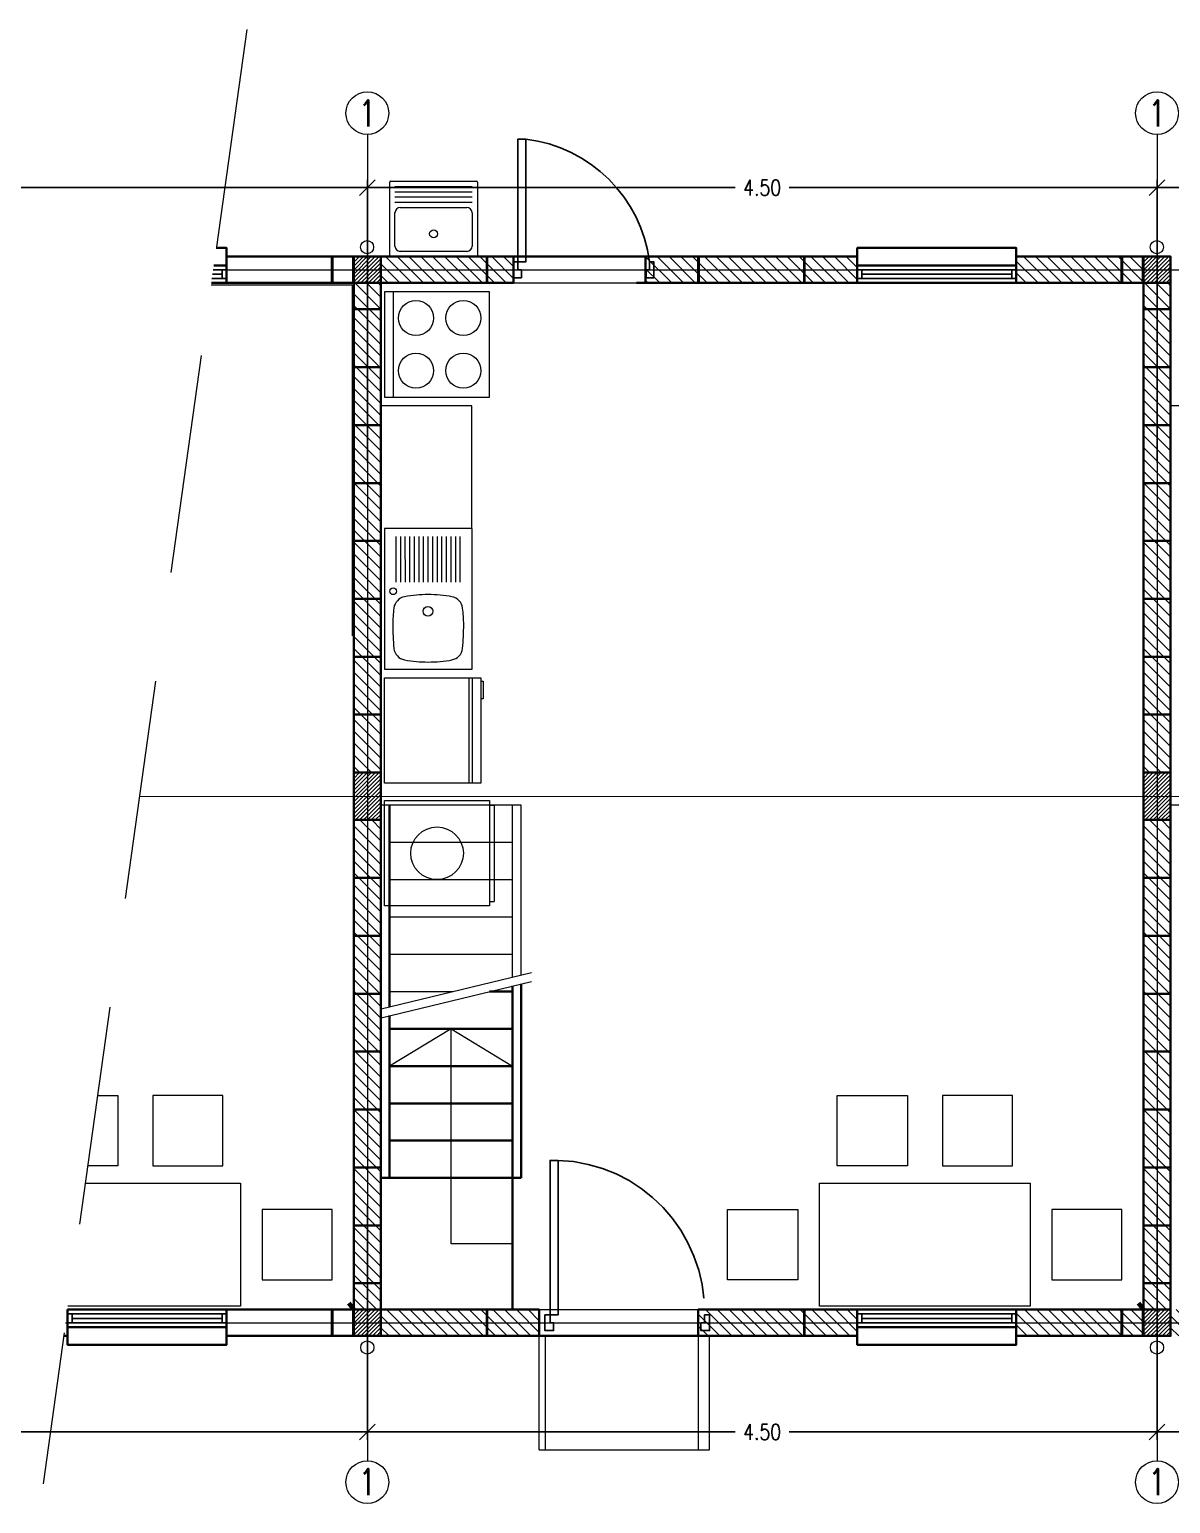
# Model space of a CAD drawing. Header units: metres. Extents: x 45 to 666, y -23 to 325.
# Drawn here: x 316.37 to 322.88, y 94.05 to 102.45 of the extents above; entities that cross this region are included whole.
import ezdxf

# ---------------------------------------------------------------- set-up
doc = ezdxf.new("R2010")
doc.units = ezdxf.units.M
doc.header["$LTSCALE"] = 5
doc.header["$MEASUREMENT"] = 0
doc.linetypes.add('HIDDEN', pattern=[0.375, 0.25, -0.125])
doc.layers.get('0').update_dxf_attribs({"color": 30})
doc.layers.get('DEFPOINTS').update_dxf_attribs({"color": 210})
for name, color, linetype, lineweight in [('A-ANNO-DIMS', 3, 'Continuous', 18), ('A-ANNO-SYMB', 3, 'Continuous', 18), ('A-ANNO-TEXT', 3, 'Continuous', 18), ('A-DOOR-FULL', 4, 'Continuous', 25), ('A-FLOR-FTPT', 6, 'Continuous', 70), ('A-FLOR-LEVL', 7, 'Continuous', 35), ('A-FLOR-OVHD', 3, 'HIDDEN', 18), ('A-FURN', 8, 'Continuous', 18), ('A-GLAZ-FULL', 4, 'Continuous', 25), ('A-WALL-FULL', 7, 'Continuous', 35), ('A-WALL-FULL-EXTR', 7, 'Continuous', 35), ('A-WALL-PATT', 8, 'Continuous', 18)]:
    doc.layers.add(name, color=color, linetype=linetype, lineweight=lineweight)
doc.styles.add('E-ROMANS', font='romans.shx', dxfattribs={"width": 0.8})
doc.dimstyles.new('E-0050_TICK_18', dxfattribs={"dimscale": 0.001, "dimtxt": 90, "dimasz": 90, "dimexe": 45, "dimexo": 30, "dimgap": 45, "dimtad": 0, "dimzin": 0, "dimdsep": 46, "dimtxsty": 'E-ROMANS', "dimblk": 'OBLIQUE', "dimcen": 45, "dimclrd": 256, "dimclre": 256, "dimclrt": 256, "dimadec": 0, "dimazin": 0, "dimtfac": 1, "dimtmove": 1, "dimatfit": 3, "dimldrblk": 'OPEN90', "dimfxl": 1, "dimtfill": 1, "dimtolj": 1, "dimtzin": 0, "dimarcsym": 0})
pattern_1 = [(135, (107.248826, 30.70779), (-0.03367596, -0.03367596), [])]

# ---------------------------------------------------------------- blocks, each defined once
blk = doc.blocks.new('LAVADERO-PL')
at = {"ltscale": 0.25}
for p, q in [((0, -0.245), (0, 0.245)), ((0.005, 0.25), (0.425, 0.25)), ((0.03, -0.19), (0.03, 0.19)), ((0.06, 0.22), (0.25, 0.22)), ((0.28, 0.19), (0.28, -0.19)), ((0.31, 0.22), (0.31, -0.22)), ((0.34, 0.22), (0.34, -0.22)), ((0.37, 0.22), (0.37, -0.22)), ((0.4, 0.22), (0.4, -0.22)), ((0.43, 0.245), (0.43, -0.245)), ((0.425, -0.25), (0.005, -0.25)), ((0.25, -0.22), (0.06, -0.22))]:
    blk.add_line(p, q, dxfattribs=at)
blk.add_circle((0.13, 0), 0.0224, dxfattribs=at)
for centre, radius, start, end in [((0.005, 0.245), 0.005, 90, 180), ((0.06, 0.19), 0.03, 90, 180), ((0.25, 0.19), 0.03, 0, 90), ((0.425, 0.245), 0.005, 0, 90), ((0.005, -0.245), 0.005, 180, 270), ((0.06, -0.19), 0.03, 180, 270), ((0.25, -0.19), 0.03, 270, 0), ((0.425, -0.245), 0.005, 270, 0)]:
    blk.add_arc(centre, radius, start, end, dxfattribs=at)
blk = doc.blocks.new('A$C1B7F5B90')
at = {"layer": 'A-DOOR-FULL'}
for points in [[(0.07, 0.79), (0.07, 0.09), (0.025, 0.09), (0.025, 0.79), (0.07, 0.79)], [(0.025, 0.09), (0, 0.09), (0, 0), (0.045, 0), (0.045, 0.045), (0.025, 0.045), (0.025, 0.09)], [(0.775, 0.09), (0.8, 0.09), (0.8, 0), (0.755, 0), (0.755, 0.045), (0.775, 0.045), (0.775, 0.09)]]:
    blk.add_lwpolyline(points, dxfattribs=at)
at = {"layer": 'A-DOOR-FULL', "linetype": 'HIDDEN'}
blk.add_arc((-0.0286, -0.0143), 0.8104, 7.39733, 83.01047, dxfattribs=at)
blk = doc.blocks.new('_Oblique')
at = {"color": 0, "linetype": 'ByBlock', "lineweight": -2}
blk.add_line((-0.5, -0.5), (0.5, 0.5), dxfattribs=at)
blk = doc.blocks.new('*D288')
at = {"layer": 'A-ANNO-DIMS', "lineweight": -2, "transparency": 16777216}
for p, q in [((313.7989, 101.5393), (313.7989, 101.5918)), ((318.2989, 101.5393), (318.2989, 101.5918)), ((313.7989, 101.5468), (315.8941, 101.5468)), ((318.2989, 101.5468), (316.2036, 101.5468))]:
    blk.add_line(p, q, dxfattribs=at)
at = {"layer": 'DEFPOINTS', "color": 0, "transparency": 16777216}
for p in [(313.7989, 101.5093), (318.2989, 101.5468), (318.2989, 101.5093)]:
    blk.add_point(p, dxfattribs=at)
at = {"layer": 'A-ANNO-DIMS', "lineweight": -2, "transparency": 16777216, "xscale": 0.09, "yscale": 0.09, "zscale": 0.09, "rotation": 180}
blk.add_blockref('_Oblique', (313.7989, 101.5468), dxfattribs=at)
at = {"layer": 'A-ANNO-DIMS', "lineweight": -2, "transparency": 16777216, "xscale": 0.09, "yscale": 0.09, "zscale": 0.09}
blk.add_blockref('_Oblique', (318.2989, 101.5468), dxfattribs=at)
at = {"layer": 'A-ANNO-DIMS', "transparency": 16777216, "insert": (316.0489, 101.5468), "char_height": 0.09, "attachment_point": 5, "style": 'E-ROMANS', "bg_fill": 3, "box_fill_scale": 1.25, "bg_fill_color": 256, "bg_fill_true_color": 13158600, "bg_fill_transparency": 0}
blk.add_mtext('\\A1;4.50', dxfattribs=at)
blk = doc.blocks.new('_Open90')
at = {"color": 0, "linetype": 'ByBlock', "lineweight": -2}
for p, q in [((0, 0), (-1, 0)), ((-0.5, 0.5), (0, 0)), ((0, 0), (-0.5, -0.5))]:
    blk.add_line(p, q, dxfattribs=at)
blk = doc.blocks.new('*D289')
at = {"layer": 'A-ANNO-DIMS', "lineweight": -2, "transparency": 16777216}
for p, q in [((313.7989, 95.743), (313.7989, 94.4115)), ((318.2989, 95.743), (318.2989, 94.4115)), ((313.7989, 94.4565), (315.8941, 94.4565)), ((318.2989, 94.4565), (316.2036, 94.4565))]:
    blk.add_line(p, q, dxfattribs=at)
at = {"layer": 'DEFPOINTS', "color": 0, "transparency": 16777216}
for p in [(313.7989, 95.773), (318.2989, 95.773), (318.2989, 94.4565)]:
    blk.add_point(p, dxfattribs=at)
at = {"layer": 'A-ANNO-DIMS', "lineweight": -2, "transparency": 16777216, "xscale": 0.09, "yscale": 0.09, "zscale": 0.09, "rotation": 180}
blk.add_blockref('_Oblique', (313.7989, 94.4565), dxfattribs=at)
at = {"layer": 'A-ANNO-DIMS', "lineweight": -2, "transparency": 16777216, "xscale": 0.09, "yscale": 0.09, "zscale": 0.09}
blk.add_blockref('_Oblique', (318.2989, 94.4565), dxfattribs=at)
at = {"layer": 'A-ANNO-DIMS', "transparency": 16777216, "insert": (316.0489, 94.4565), "char_height": 0.09, "attachment_point": 5, "style": 'E-ROMANS', "bg_fill": 3, "box_fill_scale": 1.25, "bg_fill_color": 256, "bg_fill_true_color": 13158600, "bg_fill_transparency": 0}
blk.add_mtext('\\A1;4.50', dxfattribs=at)
blk = doc.blocks.new('*D290')
at = {"layer": 'A-ANNO-DIMS', "lineweight": -2, "transparency": 16777216}
for p, q in [((318.2989, 99.9801), (318.2989, 101.5918)), ((322.7989, 99.9801), (322.7989, 101.5918)), ((318.2989, 101.5468), (320.3941, 101.5468)), ((322.7989, 101.5468), (320.7036, 101.5468))]:
    blk.add_line(p, q, dxfattribs=at)
at = {"layer": 'DEFPOINTS', "color": 0, "transparency": 16777216}
for p in [(322.7989, 101.5468), (318.2989, 99.9501), (322.7989, 99.9501)]:
    blk.add_point(p, dxfattribs=at)
at = {"layer": 'A-ANNO-DIMS', "lineweight": -2, "transparency": 16777216, "xscale": 0.09, "yscale": 0.09, "zscale": 0.09, "rotation": 180}
blk.add_blockref('_Oblique', (318.2989, 101.5468), dxfattribs=at)
at = {"layer": 'A-ANNO-DIMS', "lineweight": -2, "transparency": 16777216, "xscale": 0.09, "yscale": 0.09, "zscale": 0.09}
blk.add_blockref('_Oblique', (322.7989, 101.5468), dxfattribs=at)
at = {"layer": 'A-ANNO-DIMS', "transparency": 16777216, "insert": (320.5489, 101.5468), "char_height": 0.09, "attachment_point": 5, "style": 'E-ROMANS', "bg_fill": 3, "box_fill_scale": 1.25, "bg_fill_color": 256, "bg_fill_true_color": 13158600, "bg_fill_transparency": 0}
blk.add_mtext('\\A1;4.50', dxfattribs=at)
blk = doc.blocks.new('*D291')
at = {"layer": 'A-ANNO-DIMS', "lineweight": -2, "transparency": 16777216}
for p, q in [((318.2989, 95.743), (318.2989, 94.4115)), ((322.7989, 95.743), (322.7989, 94.4115)), ((318.2989, 94.4565), (320.3941, 94.4565)), ((322.7989, 94.4565), (320.7036, 94.4565))]:
    blk.add_line(p, q, dxfattribs=at)
at = {"layer": 'DEFPOINTS', "color": 0, "transparency": 16777216}
for p in [(318.2989, 95.773), (322.7989, 95.773), (322.7989, 94.4565)]:
    blk.add_point(p, dxfattribs=at)
at = {"layer": 'A-ANNO-DIMS', "lineweight": -2, "transparency": 16777216, "xscale": 0.09, "yscale": 0.09, "zscale": 0.09, "rotation": 180}
blk.add_blockref('_Oblique', (318.2989, 94.4565), dxfattribs=at)
at = {"layer": 'A-ANNO-DIMS', "lineweight": -2, "transparency": 16777216, "xscale": 0.09, "yscale": 0.09, "zscale": 0.09}
blk.add_blockref('_Oblique', (322.7989, 94.4565), dxfattribs=at)
at = {"layer": 'A-ANNO-DIMS', "transparency": 16777216, "insert": (320.5489, 94.4565), "char_height": 0.09, "attachment_point": 5, "style": 'E-ROMANS', "bg_fill": 3, "box_fill_scale": 1.25, "bg_fill_color": 256, "bg_fill_true_color": 13158600, "bg_fill_transparency": 0}
blk.add_mtext('\\A1;4.50', dxfattribs=at)
blk = doc.blocks.new('*D292')
at = {"layer": 'A-ANNO-DIMS', "lineweight": -2, "transparency": 16777216}
for p, q in [((322.7989, 101.5393), (322.7989, 101.5918)), ((327.2989, 101.5393), (327.2989, 101.5918)), ((322.7989, 101.5468), (324.8941, 101.5468)), ((327.2989, 101.5468), (325.2036, 101.5468))]:
    blk.add_line(p, q, dxfattribs=at)
at = {"layer": 'DEFPOINTS', "color": 0, "transparency": 16777216}
for p in [(322.7989, 101.5093), (327.2989, 101.5468), (327.2989, 101.5093)]:
    blk.add_point(p, dxfattribs=at)
at = {"layer": 'A-ANNO-DIMS', "lineweight": -2, "transparency": 16777216, "xscale": 0.09, "yscale": 0.09, "zscale": 0.09, "rotation": 180}
blk.add_blockref('_Oblique', (322.7989, 101.5468), dxfattribs=at)
at = {"layer": 'A-ANNO-DIMS', "lineweight": -2, "transparency": 16777216, "xscale": 0.09, "yscale": 0.09, "zscale": 0.09}
blk.add_blockref('_Oblique', (327.2989, 101.5468), dxfattribs=at)
at = {"layer": 'A-ANNO-DIMS', "transparency": 16777216, "insert": (325.0489, 101.5468), "char_height": 0.09, "attachment_point": 5, "style": 'E-ROMANS', "bg_fill": 3, "box_fill_scale": 1.25, "bg_fill_color": 256, "bg_fill_true_color": 13158600, "bg_fill_transparency": 0}
blk.add_mtext('\\A1;4.50', dxfattribs=at)
blk = doc.blocks.new('*D293')
at = {"layer": 'A-ANNO-DIMS', "lineweight": -2, "transparency": 16777216}
for p, q in [((322.7989, 95.743), (322.7989, 94.4115)), ((327.2989, 95.743), (327.2989, 94.4115)), ((322.7989, 94.4565), (324.8941, 94.4565)), ((327.2989, 94.4565), (325.2036, 94.4565))]:
    blk.add_line(p, q, dxfattribs=at)
at = {"layer": 'DEFPOINTS', "color": 0, "transparency": 16777216}
for p in [(322.7989, 95.773), (327.2989, 95.773), (327.2989, 94.4565)]:
    blk.add_point(p, dxfattribs=at)
at = {"layer": 'A-ANNO-DIMS', "lineweight": -2, "transparency": 16777216, "xscale": 0.09, "yscale": 0.09, "zscale": 0.09, "rotation": 180}
blk.add_blockref('_Oblique', (322.7989, 94.4565), dxfattribs=at)
at = {"layer": 'A-ANNO-DIMS', "lineweight": -2, "transparency": 16777216, "xscale": 0.09, "yscale": 0.09, "zscale": 0.09}
blk.add_blockref('_Oblique', (327.2989, 94.4565), dxfattribs=at)
at = {"layer": 'A-ANNO-DIMS', "transparency": 16777216, "insert": (325.0489, 94.4565), "char_height": 0.09, "attachment_point": 5, "style": 'E-ROMANS', "bg_fill": 3, "box_fill_scale": 1.25, "bg_fill_color": 256, "bg_fill_true_color": 13158600, "bg_fill_transparency": 0}
blk.add_mtext('\\A1;4.50', dxfattribs=at)
blk = doc.blocks.new('COCINA-PL')
blk.add_lwpolyline([(0, 0.3), (0, -0.3), (0.6, -0.3), (0.6, 0.3)], close=True)
blk.add_lwpolyline([(0.05, 0.3), (0.05, -0.3)])
for centre in [(0.18, 0.15), (0.45, 0.15), (0.18, -0.15), (0.45, -0.15)]:
    blk.add_circle(centre, 0.1)
blk = doc.blocks.new('LAVADORA-PL')
for p, q in [((0, 0), (0, 0.6)), ((0, 0.6), (0.6, 0.6)), ((0.6, 0.6), (0.6, 0)), ((0.625, 0.575), (0.625, 0.025)), ((0.6, 0), (0, 0))]:
    blk.add_line(p, q)
for points in [[(0.6, 0.575), (0.625, 0.575)], [(0.6, 0.025), (0.625, 0.025)]]:
    blk.add_lwpolyline(points)
blk.add_circle((0.3, 0.3), 0.15)
blk = doc.blocks.new('LAVAPLATO-PL')
at = {"ltscale": 5}
for p, q in [((0.5, 0.8), (0, 0.8)), ((0, 0.8), (0, 0)), ((0.5, 0), (0.5, 0.8)), ((0.0672, 0.4945), (0.0672, 0.755)), ((0.0672, 0.4945), (0.0672, 0.755)), ((0.0933, 0.4945), (0.0933, 0.755)), ((0.0933, 0.4945), (0.0933, 0.755)), ((0.1195, 0.4945), (0.1194, 0.755)), ((0.1195, 0.4945), (0.1194, 0.755)), ((0.1456, 0.4945), (0.1456, 0.755)), ((0.1456, 0.4945), (0.1456, 0.755)), ((0.1717, 0.4945), (0.1717, 0.755)), ((0.1717, 0.4945), (0.1717, 0.755)), ((0.1978, 0.4945), (0.1978, 0.755)), ((0.1978, 0.4945), (0.1978, 0.755)), ((0.2239, 0.4945), (0.2239, 0.755)), ((0.2239, 0.4945), (0.2239, 0.755)), ((0.25, 0.4945), (0.25, 0.755)), ((0.25, 0.4945), (0.25, 0.755)), ((0.2761, 0.4945), (0.2761, 0.755)), ((0.2761, 0.4945), (0.2761, 0.755)), ((0.3022, 0.4945), (0.3022, 0.755)), ((0.3022, 0.4945), (0.3022, 0.755)), ((0.3283, 0.4945), (0.3283, 0.755)), ((0.3283, 0.4945), (0.3283, 0.755)), ((0.3544, 0.4945), (0.3544, 0.755)), ((0.3544, 0.4945), (0.3544, 0.755)), ((0.3806, 0.4945), (0.3805, 0.755)), ((0.3806, 0.4945), (0.3805, 0.755)), ((0.4067, 0.4945), (0.4067, 0.755)), ((0.4067, 0.4945), (0.4067, 0.755)), ((0.4328, 0.4945), (0.4328, 0.755)), ((0.4328, 0.4945), (0.4328, 0.755)), ((0, 0), (0.5, 0))]:
    blk.add_line(p, q, dxfattribs=at)
for centre, radius in [((0.0499, 0.443), 0.019), ((0.0499, 0.443), 0.019), ((0.248, 0.329), 0.0275), ((0.248, 0.329), 0.0275)]:
    blk.add_circle(centre, radius, dxfattribs=at)
for centre, radius, start, end in [((0.25, -0.326), 0.75, 90, 100.38124), ((0.25, -0.326), 0.75, 90, 100.38124), ((0.25, -0.326), 0.75, 79.61876, 90), ((0.25, -0.326), 0.75, 79.61876, 90), ((0.798, 0.253), 0.75, 172.77, 180), ((0.798, 0.253), 0.75, 172.77, 180), ((0.1284, 0.338), 0.075, 100.38124, 172.77), ((0.1284, 0.338), 0.075, 100.38124, 172.77), ((0.3716, 0.338), 0.075, 7.23, 79.61876), ((0.3716, 0.338), 0.075, 7.23, 79.61876), ((-0.298, 0.253), 0.75, 360, 7.23), ((-0.298, 0.253), 0.75, 360, 7.23), ((1.6099, 0.253), 1.5619, 179.9987, 185.00834), ((1.6099, 0.253), 1.5619, 179.9987, 185.00834), ((-1.1099, 0.253), 1.5619, 354.99166, 0.0013), ((-1.1099, 0.253), 1.5619, 354.99166, 0.0013), ((0.1284, 0.126), 0.075, 187.23, 259.61876), ((0.1284, 0.126), 0.075, 187.23, 259.61876), ((0.3716, 0.126), 0.075, 280.38124, 352.77), ((0.3716, 0.126), 0.075, 280.38124, 352.77), ((0.25, 0.79), 0.75, 259.61876, 270), ((0.25, 0.79), 0.75, 259.61876, 270), ((0.25, 0.79), 0.75, 270, 280.38124), ((0.25, 0.79), 0.75, 270, 280.38124)]:
    blk.add_arc(centre, radius, start, end, dxfattribs=at)
blk = doc.blocks.new('RF-PL')
for p, q in [((0, 0.6), (0.5504, 0.6)), ((0, 0), (0, 0.6)), ((0.481, 0.6), (0.481, 0)), ((0.5008, 0.6), (0.5008, 0)), ((0.5504, 0.6), (0.5504, 0)), ((0.5504, 0.5806), (0.5629, 0.5806)), ((0.5629, 0.5806), (0.5629, 0.4806)), ((0.5629, 0.4806), (0.5504, 0.4806)), ((0.5504, 0), (0, 0))]:
    blk.add_line(p, q)
blk = doc.blocks.new('A$C65E00405')
at = {"layer": 'A-DOOR-FULL'}
blk.add_lwpolyline([(0.9084, 0.09), (0.8634, 0.09), (0.8634, 0.97), (0.9084, 0.97)], close=True, dxfattribs=at)
for points in [[(0, 0.09), (0.0294, 0.09), (0.0294, 0.045), (0.0494, 0.045), (0.0494, 0), (0, 0), (0, 0.09)], [(0.9378, 0.09), (0.9084, 0.09), (0.9084, 0.045), (0.8884, 0.045), (0.8884, 0), (0.9378, 0), (0.9378, 0.09)]]:
    blk.add_lwpolyline(points, dxfattribs=at)
at = {"layer": 'A-DOOR-FULL', "linetype": 'HIDDEN'}
blk.add_arc((0.8896, 0.11), 0.8604, 91.74437, 181.33429, dxfattribs=at)

msp = doc.modelspace()

# ---------------------------------------------------------------- hatches: boundary and pattern name
at = {"layer": 'A-WALL-PATT'}
h = msp.add_hatch(dxfattribs=at)
h.set_pattern_fill('LINE', color=256, scale=0.005, angle=45, style=0)
h.set_pattern_definition([(45, (162.83231, 30.70779), (-0.0112253202, 0.0112253202), [])])
h.paths.add_polyline_path([(318.3759, 101.1536), (318.2219, 101.1536), (318.2219, 101.0036), (318.3759, 101.0036)])
h = msp.add_hatch(dxfattribs=at)
h.set_pattern_fill('LINE', color=256, scale=0.005, angle=45, style=0)
h.set_pattern_definition([(45, (162.83231, 30.70779), (-0.0112253202, 0.0112253202), [])])
h.paths.add_polyline_path([(318.3759, 101.1536), (318.2219, 101.1536), (318.2219, 101.0036), (318.3759, 101.0036)])
h = msp.add_hatch(dxfattribs=at)
h.set_pattern_fill('LINE', color=256, scale=0.015, angle=135, style=0)
h.set_pattern_definition(pattern_1)
h.paths.add_polyline_path([(319.1319, 101.1536), (318.3789, 101.1536), (318.3789, 101.0036), (319.1319, 101.0036)])
h.paths.add_polyline_path([(320.8614, 101.1536), (320.2614, 101.1536), (320.2614, 101.0036), (320.8614, 101.0036)])
h.paths.add_polyline_path([(320.2614, 101.1536), (319.8849, 101.1536), (319.8849, 101.1236), (319.8849, 101.1236), (319.8849, 101.0336), (319.8849, 101.0336), (319.8849, 101.0036), (320.2614, 101.0036)])
h.paths.add_polyline_path([(321.0909, 101.1536), (320.8614, 101.1536), (320.8614, 101.0036), (321.0909, 101.0036)])
h.paths.add_polyline_path([(322.7219, 101.1536), (321.9969, 101.1536), (321.9969, 101.0036), (322.7219, 101.0036)])
h = msp.add_hatch(dxfattribs=at)
h.set_pattern_fill('LINE', color=256, scale=0.005, angle=45, style=0)
h.set_pattern_definition([(45, (167.33231, 30.70779), (-0.0112253202, 0.0112253202), [])])
h.paths.add_polyline_path([(322.8759, 101.1536), (322.7219, 101.1536), (322.7219, 101.0036), (322.8759, 101.0036)])
h = msp.add_hatch(dxfattribs=at)
h.set_pattern_fill('LINE', color=256, scale=0.015, angle=135, style=0)
h.set_pattern_definition([(135, (102.748826, 30.70779), (-0.03367596, -0.03367596), [])])
h.paths.add_polyline_path([(318.3759, 101.0036), (318.2219, 101.0036), (318.2219, 100.8536), (318.3759, 100.8536)])
h.paths.add_polyline_path([(318.3759, 100.8536), (318.2219, 100.8536), (318.2219, 100.5236), (318.3759, 100.5236)])
h.paths.add_polyline_path([(318.3759, 100.5236), (318.2219, 100.5236), (318.2219, 100.1936), (318.3759, 100.1936)])
h.paths.add_polyline_path([(318.3759, 100.1936), (318.2219, 100.1936), (318.2219, 99.8636), (318.3759, 99.8636)])
h.paths.add_polyline_path([(318.3759, 99.8636), (318.2219, 99.8636), (318.2219, 99.5336), (318.3759, 99.5336)])
h.paths.add_polyline_path([(318.3759, 99.5336), (318.2219, 99.5336), (318.2219, 99.2036), (318.3759, 99.2036)])
h.paths.add_polyline_path([(318.3759, 99.2036), (318.2219, 99.2036), (318.2219, 98.8736), (318.3759, 98.8736)])
h.paths.add_polyline_path([(318.3759, 98.8736), (318.2219, 98.8736), (318.2219, 98.5436), (318.3759, 98.5436)])
h.paths.add_polyline_path([(318.3759, 98.5436), (318.2219, 98.5436), (318.2219, 98.2136), (318.3759, 98.2136)])
h.paths.add_polyline_path([(318.3759, 97.9436), (318.2219, 97.9436), (318.2219, 97.6136), (318.3759, 97.6136)])
h.paths.add_polyline_path([(318.3759, 97.6136), (318.2219, 97.6136), (318.2219, 97.2836), (318.3759, 97.2836)])
h.paths.add_polyline_path([(318.3759, 97.2836), (318.2219, 97.2836), (318.2219, 96.9536), (318.3759, 96.9536)])
h.paths.add_polyline_path([(318.3759, 96.9536), (318.2219, 96.9536), (318.2219, 96.6236), (318.3759, 96.6236)])
h.paths.add_polyline_path([(318.3759, 96.6236), (318.2219, 96.6236), (318.2219, 96.2936), (318.3759, 96.2936)])
h.paths.add_polyline_path([(318.3759, 96.2936), (318.2219, 96.2936), (318.2219, 95.9636), (318.3759, 95.9636)])
h.paths.add_polyline_path([(318.3759, 95.9636), (318.2219, 95.9636), (318.2219, 95.6336), (318.3759, 95.6336)])
h.paths.add_polyline_path([(318.3759, 95.6336), (318.2219, 95.6336), (318.2219, 95.3036), (318.3759, 95.3036)])
h.paths.add_polyline_path([(318.3759, 95.3036), (318.2219, 95.3036), (318.2219, 95.1536), (318.3759, 95.1536)])
h = msp.add_hatch(dxfattribs=at)
h.set_pattern_fill('LINE', color=256, scale=0.015, angle=135, style=0)
h.set_pattern_definition(pattern_1)
h.paths.add_polyline_path([(322.8759, 101.0036), (322.7219, 101.0036), (322.7219, 100.8536), (322.8759, 100.8536)])
h.paths.add_polyline_path([(322.8759, 100.8536), (322.7219, 100.8536), (322.7219, 100.5236), (322.8759, 100.5236)])
h.paths.add_polyline_path([(322.8759, 100.5236), (322.7219, 100.5236), (322.7219, 100.1936), (322.8759, 100.1936)])
h.paths.add_polyline_path([(322.8759, 100.1936), (322.7219, 100.1936), (322.7219, 99.8636), (322.8759, 99.8636)])
h.paths.add_polyline_path([(322.8759, 99.8636), (322.7219, 99.8636), (322.7219, 99.5336), (322.8759, 99.5336)])
h.paths.add_polyline_path([(322.8759, 99.5336), (322.7219, 99.5336), (322.7219, 99.2036), (322.8759, 99.2036)])
h.paths.add_polyline_path([(322.8759, 99.2036), (322.7219, 99.2036), (322.7219, 98.8736), (322.8759, 98.8736)])
h.paths.add_polyline_path([(322.8759, 98.8736), (322.7219, 98.8736), (322.7219, 98.5436), (322.8759, 98.5436)])
h.paths.add_polyline_path([(322.8759, 98.5436), (322.7219, 98.5436), (322.7219, 98.2136), (322.8759, 98.2136)])
h.paths.add_polyline_path([(322.8759, 97.9436), (322.7219, 97.9436), (322.7219, 97.6136), (322.8759, 97.6136)])
h.paths.add_polyline_path([(322.8759, 97.6136), (322.7219, 97.6136), (322.7219, 97.2836), (322.8759, 97.2836)])
h.paths.add_polyline_path([(322.8759, 97.2836), (322.7219, 97.2836), (322.7219, 96.9536), (322.8759, 96.9536)])
h.paths.add_polyline_path([(322.8759, 96.9536), (322.7219, 96.9536), (322.7219, 96.6236), (322.8759, 96.6236)])
h.paths.add_polyline_path([(322.8759, 96.6236), (322.7219, 96.6236), (322.7219, 96.2936), (322.8759, 96.2936)])
h.paths.add_polyline_path([(322.8759, 96.2936), (322.7219, 96.2936), (322.7219, 95.9636), (322.8759, 95.9636)])
h.paths.add_polyline_path([(322.8759, 95.9636), (322.7219, 95.9636), (322.7219, 95.6336), (322.8759, 95.6336)])
h.paths.add_polyline_path([(322.8759, 95.6336), (322.7219, 95.6336), (322.7219, 95.3036), (322.8759, 95.3036)])
h.paths.add_polyline_path([(322.8759, 95.3036), (322.7219, 95.3036), (322.7219, 95.1536), (322.8759, 95.1536)])
h = msp.add_hatch(dxfattribs=at)
h.set_pattern_fill('LINE', color=256, scale=0.005, angle=45, style=0)
h.set_pattern_definition([(45, (162.83231, 30.70779), (-0.0112253202, 0.0112253202), [])])
h.paths.add_polyline_path([(318.2219, 97.9436), (318.3759, 97.9436), (318.3759, 98.2136), (318.2219, 98.2136)])
h = msp.add_hatch(dxfattribs=at)
h.set_pattern_fill('LINE', color=256, scale=0.005, angle=45, style=0)
h.set_pattern_definition([(45, (162.83231, 30.70779), (-0.0112253202, 0.0112253202), [])])
h.paths.add_polyline_path([(318.2219, 97.9436), (318.3759, 97.9436), (318.3759, 98.2136), (318.2219, 98.2136)])
h = msp.add_hatch(dxfattribs=at)
h.set_pattern_fill('LINE', color=256, scale=0.005, angle=45, style=0)
h.set_pattern_definition([(45, (167.33231, 30.70779), (-0.0112253202, 0.0112253202), [])])
h.paths.add_polyline_path([(322.7219, 97.9436), (322.8759, 97.9436), (322.8759, 98.2136), (322.7219, 98.2136)])
h = msp.add_hatch(dxfattribs=at)
h.set_pattern_fill('LINE', color=256, scale=0.005, angle=45, style=0)
h.set_pattern_definition([(45, (162.83231, 24.70779), (-0.0112253202, 0.0112253202), [])])
h.paths.add_polyline_path([(318.3759, 95.1536), (318.2219, 95.1536), (318.2219, 95.0036), (318.3759, 95.0036)])
h = msp.add_hatch(dxfattribs=at)
h.set_pattern_fill('LINE', color=256, scale=0.005, angle=45, style=0)
h.set_pattern_definition([(45, (162.83231, 24.70779), (-0.0112253202, 0.0112253202), [])])
h.paths.add_polyline_path([(318.3759, 95.1536), (318.2219, 95.1536), (318.2219, 95.0036), (318.3759, 95.0036)])
h = msp.add_hatch(dxfattribs=at)
h.set_pattern_fill('LINE', color=256, scale=0.015, angle=135, style=0)
h.set_pattern_definition(pattern_1)
h.paths.add_polyline_path([(319.2789, 95.1536), (318.3759, 95.1536), (318.3759, 95.0036), (319.2789, 95.0036)])
h.paths.add_polyline_path([(321.0909, 95.1536), (320.1849, 95.1536), (320.1849, 95.0036), (321.0909, 95.0036)])
h.paths.add_polyline_path([(322.7219, 95.1536), (321.9969, 95.1536), (321.9969, 95.0036), (322.7219, 95.0036)])
h = msp.add_hatch(dxfattribs=at)
h.set_pattern_fill('LINE', color=256, scale=0.005, angle=45, style=0)
h.set_pattern_definition([(45, (167.33231, 24.70779), (-0.0112253202, 0.0112253202), [])])
h.paths.add_polyline_path([(322.8759, 95.1536), (322.7219, 95.1536), (322.7219, 95.0036), (322.8759, 95.0036)])
h = msp.add_hatch(dxfattribs=at)
h.set_pattern_fill('LINE', color=256, scale=0.015, angle=135, style=0)
h.set_pattern_definition([(135, (111.748826, 30.70779), (-0.03367596, -0.03367596), [])])
h.paths.add_polyline_path([(323.7789, 95.1536), (322.8759, 95.1536), (322.8759, 95.0036), (323.7789, 95.0036)])
h.paths.add_polyline_path([(325.5909, 95.1536), (324.6849, 95.1536), (324.6849, 95.0036), (325.5909, 95.0036)])
h.paths.add_polyline_path([(327.2219, 95.1536), (326.4969, 95.1536), (326.4969, 95.0036), (327.2219, 95.0036)])

# ---------------------------------------------------------------- linework, layer by layer
at = {"layer": 'A-ANNO-SYMB', "ltscale": 2}
msp.add_lwpolyline([(322.7989, 101.849), (322.7989, 94.2923)], dxfattribs=at)
at = {"layer": 'A-ANNO-SYMB'}
msp.add_lwpolyline([(316.9998, 98.0781), (329.3827, 98.0786)], dxfattribs=at)
at = {"layer": 'A-ANNO-SYMB', "linetype": 'Continuous', "ltscale": 5}
for centre in [(318.2989, 101.971), (322.7989, 101.971), (318.2989, 94.1704), (322.7989, 94.1704)]:
    msp.add_circle(centre, 0.1219, dxfattribs=at)
at = {"layer": 'A-FLOR-FTPT'}
for p, q in [((318.2219, 95.1536), (318.1942, 95.19)), ((322.7219, 95.1536), (322.6942, 95.19))]:
    msp.add_line(p, q, dxfattribs=at)
at = {"layer": 'A-FLOR-LEVL'}
for p, q in [((318.9789, 101.1536), (318.9789, 101.0036)), ((318.9819, 101.1536), (318.9819, 101.0036)), ((319.8849, 101.1536), (319.1319, 101.1536)), ((318.4259, 96.8784), (318.4259, 98.0286)), ((318.9958, 96.9661), (319.1259, 96.9661)), ((319.1259, 95.9036), (319.1259, 96.9975)), ((319.1759, 95.9036), (319.1759, 97.0095)), ((318.4259, 95.9036), (318.4259, 96.8289)), ((318.4259, 95.9036), (318.4259, 96.8289)), ((318.4259, 96.7536), (319.1259, 96.7536)), ((318.4259, 96.5411), (319.1259, 96.5411)), ((318.4259, 96.3286), (319.1259, 96.3286)), ((318.4259, 96.1161), (319.1259, 96.1161)), ((318.3779, 95.9036), (319.1759, 95.9036)), ((319.1259, 95.1536), (319.1259, 95.9036)), ((318.0969, 95.0036), (318.0969, 95.1536)), ((318.0999, 95.0036), (318.0999, 95.1536)), ((318.2189, 95.0036), (318.2189, 95.1536)), ((322.5969, 95.0036), (322.5969, 95.1536)), ((322.5999, 95.0036), (322.5999, 95.1536)), ((322.7189, 95.0036), (322.7189, 95.1536)), ((320.1849, 95.0036), (319.2789, 95.0036))]:
    msp.add_line(p, q, dxfattribs=at)
for points in [[(317.4379, 101.2036), (317.4969, 101.2036), (317.4969, 101.1536)], [(318.0969, 101.1536), (318.0969, 101.0036)], [(318.0999, 101.1536), (318.0999, 101.0036)], [(318.2189, 101.1536), (318.2189, 101.0036)], [(320.1849, 101.1536), (320.1849, 101.0036)], [(320.1879, 101.1536), (320.1879, 101.0036)], [(320.7879, 101.1536), (320.7879, 101.0036)], [(320.7909, 101.1536), (320.7909, 101.0036)], [(321.0909, 101.1536), (321.0909, 101.2036), (321.9969, 101.2036), (321.9969, 101.1536)], [(322.5969, 101.1536), (322.5969, 101.0036)], [(322.5999, 101.1536), (322.5999, 101.0036)], [(322.7189, 101.1536), (322.7189, 101.0036)], [(317.4239, 101.1036), (317.4969, 101.1036)], [(321.0909, 101.1036), (321.9969, 101.1036)], [(317.4099, 101.0036), (317.4969, 101.0036)], [(321.0909, 101.0036), (321.9969, 101.0036)], [(316.5909, 95.1536), (317.4969, 95.1536)], [(318.9789, 95.0036), (318.9789, 95.1536)], [(318.9819, 95.0036), (318.9819, 95.1536)], [(320.7879, 95.0036), (320.7879, 95.1536)], [(320.7909, 95.0036), (320.7909, 95.1536)], [(321.0909, 95.1536), (321.9969, 95.1536)], [(316.5909, 95.0536), (317.4969, 95.0536)], [(316.5909, 95.0036), (316.5909, 94.9536), (317.4969, 94.9536), (317.4969, 95.0036)], [(321.0909, 95.0536), (321.9969, 95.0536)], [(321.0909, 95.0036), (321.0909, 94.9536), (321.9969, 94.9536), (321.9969, 95.0036)]]:
    msp.add_lwpolyline(points, dxfattribs=at)
at = {"layer": 'A-FLOR-OVHD'}
for p, q in [((317.6123, 102.448), (316.4507, 94.1603)), ((317.6123, 102.448), (316.4507, 94.1603)), ((319.1319, 101.0036), (319.8849, 101.0036)), ((318.4259, 96.8784), (318.4259, 98.0286)), ((319.1259, 97.0475), (319.1259, 98.0286)), ((319.1759, 97.0595), (319.1759, 98.0286)), ((318.4259, 97.8161), (319.1259, 97.8161)), ((318.4259, 97.6036), (319.1259, 97.6036)), ((318.4259, 97.3911), (319.1259, 97.3911)), ((318.4259, 97.1786), (319.1259, 97.1786)), ((318.4259, 96.9661), (318.7882, 96.9661)), ((319.2789, 95.1536), (320.1849, 95.1536)), ((319.2789, 94.3536), (319.2789, 95.0036)), ((319.3114, 95.0036), (319.3114, 94.3536)), ((320.1849, 95.0036), (320.1849, 94.3536)), ((320.2492, 94.3536), (320.2492, 95.0036)), ((319.2789, 94.3536), (320.1849, 94.3536)), ((319.3114, 94.3536), (320.2492, 94.3536))]:
    msp.add_line(p, q, dxfattribs=at)
for points in [[(319.1759, 98.0286), (318.3759, 98.0286)], [(323.6759, 98.0286), (322.8759, 98.0286)], [(318.3779, 96.8669), (319.2346, 97.0736)], [(318.3779, 96.8169), (319.2346, 97.0236)], [(318.7759, 96.7536), (318.4259, 96.5411)], [(319.1259, 95.5286), (318.7759, 95.5286), (318.7759, 96.7536)], [(318.7759, 96.7536), (319.1259, 96.5411)]]:
    msp.add_lwpolyline(points, dxfattribs=at)
at = {"layer": 'A-FURN'}
for p, q in [((317.4085, 100.9936), (318.2119, 100.9936)), ((318.2119, 100.9936), (318.2119, 98.9936)), ((318.8938, 100.3036), (318.3759, 100.3036)), ((318.8938, 99.6036), (318.8938, 100.3036)), ((323.3938, 100.3036), (322.8759, 100.3036))]:
    msp.add_line(p, q, dxfattribs=at)
for points in [[(316.7609, 96.3736), (316.8763, 96.3736), (316.8763, 95.9736), (316.7049, 95.9736)], [(317.4763, 96.3736), (317.0763, 96.3736), (317.0763, 95.9736), (317.4763, 95.9736), (317.4763, 96.3736)], [(320.9763, 96.3736), (321.3763, 96.3736), (321.3763, 95.9736), (320.9763, 95.9736), (320.9763, 96.3736)], [(321.9763, 96.3736), (321.5763, 96.3736), (321.5763, 95.9736), (321.9763, 95.9736), (321.9763, 96.3736)], [(317.5763, 95.8736), (317.5763, 95.1736), (316.5927, 95.1736)], [(316.6909, 95.8736), (317.5763, 95.8736)], [(322.0763, 95.8736), (322.0763, 95.1736), (320.8763, 95.1736), (320.8763, 95.8736), (322.0763, 95.8736)], [(318.0991, 95.7236), (317.6991, 95.7236), (317.6991, 95.3236), (318.0991, 95.3236), (318.0991, 95.7236)], [(320.3518, 95.7236), (320.7518, 95.7236), (320.7518, 95.3236), (320.3518, 95.3236), (320.3518, 95.7236)], [(322.5991, 95.7236), (322.1991, 95.7236), (322.1991, 95.3236), (322.5991, 95.3236), (322.5991, 95.7236)]]:
    msp.add_lwpolyline(points, dxfattribs=at)
for centre in [(318.2974, 101.2078), (318.2974, 101.2078), (322.7974, 101.2078), (318.2986, 94.9372), (318.2986, 94.9372), (322.7986, 94.9372)]:
    msp.add_circle(centre, 0.0375, dxfattribs=at)
at = {"layer": 'A-GLAZ-FULL'}
for p, q in [((317.4715, 101.0536), (317.4169, 101.0536)), ((317.4204, 101.0786), (317.4715, 101.0786)), ((321.1159, 101.0786), (321.9715, 101.0786)), ((321.9715, 101.0536), (321.1159, 101.0536)), ((317.4134, 101.0286), (317.4715, 101.0286)), ((321.1159, 101.0286), (321.9715, 101.0286)), ((316.6159, 95.1286), (317.4714, 95.1286)), ((317.4719, 95.1036), (316.6164, 95.1036)), ((321.1159, 95.1286), (321.9714, 95.1286)), ((321.9719, 95.1036), (321.1164, 95.1036)), ((316.6159, 95.0786), (317.4714, 95.0786)), ((321.1159, 95.0786), (321.9714, 95.0786))]:
    msp.add_line(p, q, dxfattribs=at)
for points in [[(317.4969, 101.0286), (317.4715, 101.0286), (317.4715, 101.0786), (317.4969, 101.0786)], [(321.0909, 101.0286), (321.1159, 101.0286), (321.1159, 101.0786), (321.0909, 101.0786)], [(321.9969, 101.0286), (321.9715, 101.0286), (321.9715, 101.0786), (321.9969, 101.0786)], [(316.5909, 95.1286), (316.6159, 95.1286), (316.6159, 95.0786), (316.5909, 95.0786)], [(317.4969, 95.1286), (317.4714, 95.1286), (317.4714, 95.0786), (317.4969, 95.0786)], [(321.0909, 95.1286), (321.1159, 95.1286), (321.1159, 95.0786), (321.0909, 95.0786)], [(321.9969, 95.1286), (321.9714, 95.1286), (321.9714, 95.0786), (321.9969, 95.0786)]]:
    msp.add_lwpolyline(points, dxfattribs=at)
at = {"layer": 'A-WALL-FULL'}
for points in [[(318.2219, 101.1536), (318.3759, 101.1536), (318.3759, 95.0036), (318.3759, 95.0036), (318.2219, 95.0036)], [(318.2219, 101.1536), (318.3759, 101.1536), (318.3759, 95.0036), (318.3759, 95.0036), (318.2219, 95.0036)], [(322.7219, 101.1536), (322.8759, 101.1536), (322.8759, 95.0036), (322.8759, 95.0036), (322.7219, 95.0036)]]:
    msp.add_lwpolyline(points, close=True, dxfattribs=at)
for points in [[(318.2219, 101.0036), (318.3759, 101.0036)], [(318.2219, 101.0036), (318.3759, 101.0036)], [(322.7219, 101.0036), (322.8759, 101.0036)], [(318.2219, 100.8536), (318.3759, 100.8536)], [(318.2219, 100.8536), (318.3759, 100.8536)], [(322.7219, 100.8536), (322.8759, 100.8536)], [(318.2219, 100.5236), (318.3759, 100.5236)], [(318.2219, 100.5236), (318.3759, 100.5236)], [(322.7219, 100.5236), (322.8759, 100.5236)], [(318.2219, 100.1936), (318.3759, 100.1936)], [(318.2219, 100.1936), (318.3759, 100.1936)], [(322.7219, 100.1936), (322.8759, 100.1936)], [(318.2219, 99.8636), (318.3759, 99.8636)], [(318.2219, 99.8636), (318.3759, 99.8636)], [(322.7219, 99.8636), (322.8759, 99.8636)], [(318.2219, 99.5336), (318.3759, 99.5336)], [(318.2219, 99.5336), (318.3759, 99.5336)], [(322.7219, 99.5336), (322.8759, 99.5336)], [(318.2219, 99.2036), (318.3759, 99.2036)], [(318.2219, 99.2036), (318.3759, 99.2036)], [(322.7219, 99.2036), (322.8759, 99.2036)], [(318.2219, 98.8736), (318.3759, 98.8736)], [(318.2219, 98.8736), (318.3759, 98.8736)], [(322.7219, 98.8736), (322.8759, 98.8736)], [(318.2219, 98.5436), (318.3759, 98.5436)], [(318.2219, 98.5436), (318.3759, 98.5436)], [(322.7219, 98.5436), (322.8759, 98.5436)], [(318.2219, 98.2136), (318.3759, 98.2136)], [(318.2219, 98.2136), (318.3759, 98.2136)], [(322.7219, 98.2136), (322.8759, 98.2136)], [(318.2219, 97.9436), (318.3759, 97.9436)], [(318.2219, 97.9436), (318.3759, 97.9436)], [(322.7219, 97.9436), (322.8759, 97.9436)], [(318.2219, 97.6136), (318.3759, 97.6136)], [(318.2219, 97.6136), (318.3759, 97.6136)], [(322.7219, 97.6136), (322.8759, 97.6136)], [(318.2219, 97.2836), (318.3759, 97.2836)], [(318.2219, 97.2836), (318.3759, 97.2836)], [(322.7219, 97.2836), (322.8759, 97.2836)], [(318.2219, 96.9536), (318.3759, 96.9536)], [(318.2219, 96.9536), (318.3759, 96.9536)], [(322.7219, 96.9536), (322.8759, 96.9536)], [(318.2219, 96.6236), (318.3759, 96.6236)], [(318.2219, 96.6236), (318.3759, 96.6236)], [(322.7219, 96.6236), (322.8759, 96.6236)], [(318.2219, 96.2936), (318.3759, 96.2936)], [(318.2219, 96.2936), (318.3759, 96.2936)], [(322.7219, 96.2936), (322.8759, 96.2936)], [(318.2219, 95.9636), (318.3759, 95.9636)], [(318.2219, 95.9636), (318.3759, 95.9636)], [(322.7219, 95.9636), (322.8759, 95.9636)], [(318.2219, 95.6336), (318.3759, 95.6336)], [(318.2219, 95.6336), (318.3759, 95.6336)], [(322.7219, 95.6336), (322.8759, 95.6336)], [(318.2219, 95.3036), (318.3759, 95.3036)], [(318.2219, 95.3036), (318.3759, 95.3036)], [(322.7219, 95.3036), (322.8759, 95.3036)], [(318.2219, 95.1536), (318.3759, 95.1536)], [(318.2219, 95.1536), (318.3759, 95.1536)], [(322.7219, 95.1536), (322.8759, 95.1536)]]:
    msp.add_lwpolyline(points, dxfattribs=at)
at = {"layer": 'A-WALL-FULL-EXTR'}
for p, q in [((319.1319, 101.1536), (318.3759, 101.1536)), ((318.3759, 101.0036), (319.1319, 101.0036)), ((318.3759, 95.1536), (319.2789, 95.1536)), ((319.2789, 95.0036), (318.3759, 95.0036))]:
    msp.add_line(p, q, dxfattribs=at)
for points in [[(317.4969, 101.1536), (317.4969, 101.0036)], [(317.4969, 101.1536), (318.2219, 101.1536)], [(319.1319, 101.0036), (319.1319, 101.1536)], [(319.8849, 101.1536), (321.0909, 101.1536)], [(319.8849, 101.1536), (319.8849, 101.0036)], [(321.0909, 101.1536), (321.0909, 101.0036)], [(321.9969, 101.1536), (321.9969, 101.0036)], [(321.9969, 101.1536), (322.7219, 101.1536)], [(317.4969, 101.0036), (318.2219, 101.0036)], [(319.8334, 101.0036), (321.0909, 101.0036)], [(321.9969, 101.0036), (322.7219, 101.0036)], [(316.5899, 95.1536), (316.5909, 95.1536)], [(316.5909, 95.0036), (316.5909, 95.1536)], [(317.4969, 95.1536), (318.2219, 95.1536)], [(317.4969, 95.0036), (317.4969, 95.1536)], [(319.2789, 95.0036), (319.2789, 95.1536)], [(320.1849, 95.1536), (321.0909, 95.1536)], [(320.1849, 95.0036), (320.1849, 95.1536)], [(321.0909, 95.0036), (321.0909, 95.1536)], [(321.9969, 95.1536), (322.7219, 95.1536)], [(321.9969, 95.0036), (321.9969, 95.1536)], [(316.5689, 95.0036), (316.5909, 95.0036)], [(317.4969, 95.0036), (318.2219, 95.0036)], [(320.1849, 95.0036), (321.0909, 95.0036)], [(321.9969, 95.0036), (322.7219, 95.0036)]]:
    msp.add_lwpolyline(points, dxfattribs=at)

# ---------------------------------------------------------------- block references
at = {"layer": 'A-DOOR-FULL'}
msp.add_blockref('A$C1B7F5B90', (319.1319, 101.0336), dxfattribs=at)
at = {"layer": 'A-DOOR-FULL', "xscale": -1}
msp.add_blockref('A$C65E00405', (320.2489, 95.0336), dxfattribs=at)
at = {"layer": 'A-FURN', "rotation": 90}
msp.add_blockref('LAVADERO-PL', (318.6764, 101.1536), dxfattribs=at)
at = {"layer": 'A-FURN'}
for name, p in [('COCINA-PL', (318.3959, 100.6536)), ('LAVAPLATO-PL', (318.3959, 98.8036)), ('RF-PL', (318.3959, 98.1536)), ('LAVADORA-PL', (318.3959, 97.4536))]:
    msp.add_blockref(name, p, dxfattribs=at)

# ---------------------------------------------------------------- texts
at = {"layer": 'A-ANNO-TEXT', "ltscale": 5, "char_height": 0.15, "attachment_point": 5, "style": 'E-ROMANS'}
for insert in [(318.2989, 101.971), (322.7989, 101.971), (318.2989, 94.1704), (322.7989, 94.1704)]:
    msp.add_mtext('1', dxfattribs=dict(at, insert=insert))

# ---------------------------------------------------------------- next in the draw order: dimensions: what is measured, and where the dimension line sits
at = {"layer": 'A-ANNO-DIMS'}
dim = msp.add_aligned_dim(p1=(313.7989, 101.5093), p2=(318.2989, 101.5093), distance=0.0375, dimstyle='E-0050_TICK_18', dxfattribs=at)
dim.commit()
dim.dimension.update_dxf_attribs({"geometry": '*D288', "text_midpoint": (316.0489, 101.5468)})
dim = msp.add_linear_dim(base=(318.2989, 94.4565), p1=(313.7989, 95.773), p2=(318.2989, 95.773), dimstyle='E-0050_TICK_18', dxfattribs=at)
dim.commit()
dim.dimension.update_dxf_attribs({"geometry": '*D289', "text_midpoint": (316.0489, 94.4565)})

# ---------------------------------------------------------------- next in the draw order: linework, layer by layer
at = {"layer": 'A-ANNO-SYMB', "ltscale": 2}
msp.add_lwpolyline([(318.2989, 101.849), (318.2989, 94.2923)], dxfattribs=at)

# ---------------------------------------------------------------- next in the draw order: dimensions: what is measured, and where the dimension line sits
at = {"layer": 'A-ANNO-DIMS'}
for base, p1, p2, picture, middle in [((322.7989, 101.5468), (318.2989, 99.9501), (322.7989, 99.9501), '*D290', (320.5489, 101.5468)), ((322.7989, 94.4565), (318.2989, 95.773), (322.7989, 95.773), '*D291', (320.5489, 94.4565))]:
    dim = msp.add_linear_dim(base=base, p1=p1, p2=p2, dimstyle='E-0050_TICK_18', dxfattribs=at)
    dim.commit()
    dim.dimension.update_dxf_attribs({"geometry": picture, "text_midpoint": middle})

# ---------------------------------------------------------------- next in the draw order: linework, layer by layer
at = {"layer": 'A-ANNO-SYMB'}
msp.add_lwpolyline([(317.4204, 101.0786), (329.3827, 101.0786)], dxfattribs=at)

# ---------------------------------------------------------------- next in the draw order: dimensions: what is measured, and where the dimension line sits
at = {"layer": 'A-ANNO-DIMS'}
dim = msp.add_aligned_dim(p1=(322.7989, 101.5093), p2=(327.2989, 101.5093), distance=0.0375, dimstyle='E-0050_TICK_18', dxfattribs=at)
dim.commit()
dim.dimension.update_dxf_attribs({"geometry": '*D292', "text_midpoint": (325.0489, 101.5468)})
dim = msp.add_linear_dim(base=(327.2989, 94.4565), p1=(322.7989, 95.773), p2=(327.2989, 95.773), dimstyle='E-0050_TICK_18', dxfattribs=at)
dim.commit()
dim.dimension.update_dxf_attribs({"geometry": '*D293', "text_midpoint": (325.0489, 94.4565)})

# ---------------------------------------------------------------- next in the draw order: linework, layer by layer
at = {"layer": 'A-ANNO-SYMB'}
msp.add_lwpolyline([(316.5794, 95.0786), (329.3827, 95.0786)], dxfattribs=at)

doc.saveas('drawing.dxf')
